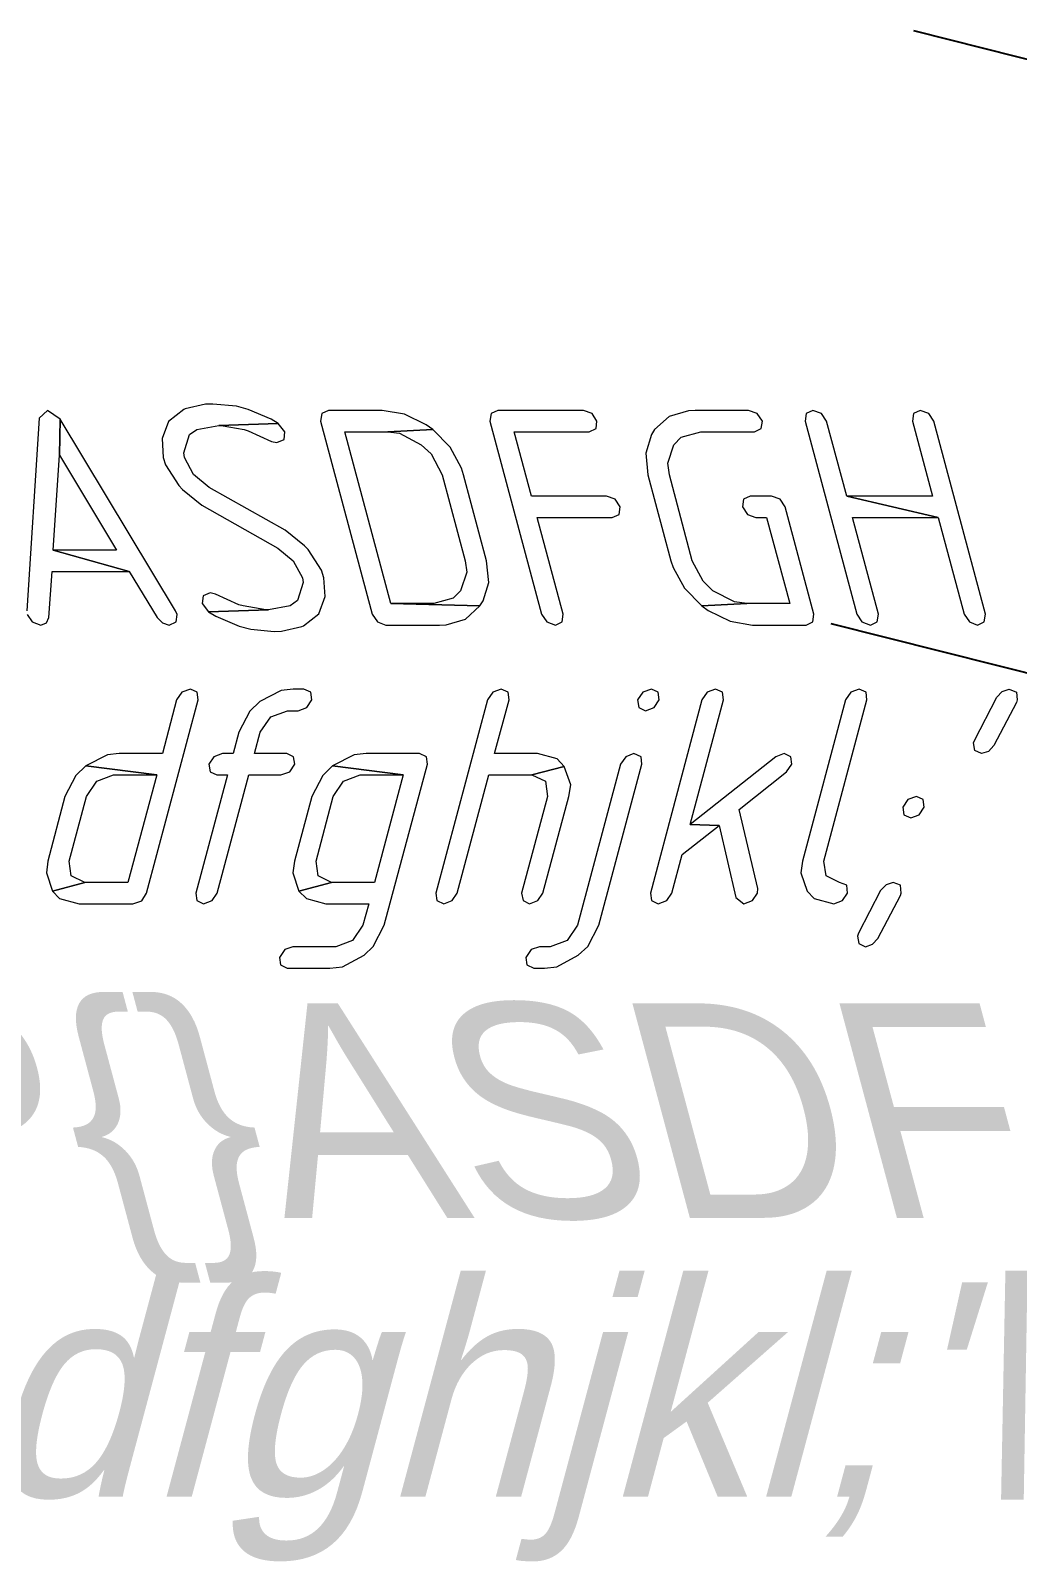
# Model space of a CAD drawing. Extents: x 325 to 23971, y -6917 to 27655.
# Drawn here: x 7178 to 10105, y -945 to 3593 of the extents above; entities that cross this region are included whole.
import ezdxf

# ---------------------------------------------------------------- set-up
doc = ezdxf.new("R2010")
doc.units = 0
doc.styles.add('qwerty', font='OpenGostTypeB-Regular.ttf')

msp = doc.modelspace()

# ---------------------------------------------------------------- linework, layer by layer
at = {"color": 1}
for p, q in [((9796.5, 3592.9), (16816.5, 1830.2)), ((9551.1, 1835.2), (16571.1, 72.5))]:
    msp.add_line(p, q, dxfattribs=at)
at = {"color": 7, "lineweight": 0}
for p, q in [((7228.1, 2466.6), (7203.9, 2444.4)), ((7266.1, 2441.3), (7228.1, 2466.6)), ((7632.2, 2469.7), (7586.8, 2433.9)), ((7636.4, 2471.9), (7632.2, 2469.7)), ((7696.5, 2485.6), (7636.4, 2471.9)), ((7718.7, 2485.6), (7696.5, 2485.6)), ((7788.3, 2479.2), (7718.7, 2485.6)), ((7823.1, 2469.7), (7788.3, 2479.2)), ((7891.7, 2441.3), (7823.1, 2469.7)), ((8041.5, 2458.1), (8038.3, 2434.9)), ((8061.5, 2466.6), (8041.5, 2458.1)), ((8220.8, 2466.6), (8061.5, 2466.6)), ((8287.3, 2456), (8220.8, 2466.6)), ((8351.7, 2424.4), (8287.3, 2456)), ((8543.7, 2458.1), (8540.5, 2434.9)), ((8563.7, 2466.6), (8543.7, 2458.1)), ((8817.9, 2466.6), (8563.7, 2466.6)), ((8843.3, 2458.1), (8817.9, 2466.6)), ((8858, 2434.9), (8843.3, 2458.1)), ((9129.1, 2465.5), (9072.2, 2448.6)), ((9149.2, 2466.6), (9129.1, 2465.5)), ((9307.4, 2466.6), (9149.2, 2466.6)), ((9332.7, 2458.1), (9307.4, 2466.6)), ((9348.6, 2434.9), (9332.7, 2458.1)), ((9478.3, 2458.1), (9475.2, 2434.9)), ((9498.4, 2466.6), (9478.3, 2458.1)), ((9523.7, 2458.1), (9498.4, 2466.6)), ((9538.5, 2434.9), (9523.7, 2458.1)), ((9796.9, 2458.1), (9793.8, 2434.9)), ((9817, 2466.6), (9796.9, 2458.1)), ((9842.3, 2458.1), (9817, 2466.6)), ((9857, 2434.9), (9842.3, 2458.1)), ((7203.9, 2444.4), (7167, 1872.6)), ((7264, 2334.7), (7266.1, 2441.3)), ((7266.1, 2441.3), (7264, 2334.7)), ((7607.9, 1872.6), (7266.1, 2441.3)), ((7586.8, 2433.9), (7567.8, 2383.2)), ((7649.1, 2395.9), (7671.2, 2410.7)), ((7671.2, 2410.7), (7736.6, 2422.3)), ((7736.6, 2422.3), (7912.8, 2428.6)), ((7912.8, 2428.6), (7891.7, 2441.3)), ((8038.3, 2434.9), (8191.3, 1863.2)), ((8237.7, 2403.3), (8370.6, 2410.7)), ((8370.6, 2410.7), (8237.7, 2403.3)), ((8370.6, 2410.7), (8351.7, 2424.4)), ((8422.3, 2357.9), (8370.6, 2410.7)), ((8540.5, 2434.9), (8693.5, 1863.2)), ((8834.8, 2403.3), (8855.9, 2412.8)), ((8855.9, 2412.8), (8858, 2434.9)), ((9028.9, 2410.7), (9019.4, 2395.9)), ((9072.2, 2448.6), (9028.9, 2410.7)), ((9325.4, 2403.3), (9345.4, 2412.8)), ((9345.4, 2412.8), (9348.6, 2434.9)), ((9475.2, 2434.9), (9629.2, 1863.2)), ((9598.6, 2212.3), (9538.5, 2434.9)), ((9793.8, 2434.9), (9852.8, 2212.3)), ((10010, 1863.2), (9857, 2434.9)), ((7567.8, 2383.2), (7571, 2327.3)), ((7632.2, 2341), (7649.1, 2395.9)), ((8246.2, 1894.8), (8110.1, 2403.3)), ((8110.1, 2403.3), (8237.7, 2403.3)), ((8237.7, 2403.3), (8272.5, 2399.1)), ((8272.5, 2399.1), (8336.9, 2365.3)), ((8336.9, 2365.3), (8366.4, 2337.9)), ((8663.9, 2212.3), (8612.2, 2403.3)), ((8612.2, 2403.3), (8834.8, 2403.3)), ((9019.4, 2395.9), (9002.5, 2340)), ((9068, 2310.4), (9085.9, 2365.3)), ((9085.9, 2365.3), (9108, 2387.5)), ((9108, 2387.5), (9166.1, 2403.3)), ((9166.1, 2403.3), (9325.4, 2403.3)), ((7245, 2053), (7264, 2334.7)), ((7264, 2334.7), (7432.8, 2053)), ((7571, 2327.3), (7578.4, 2305.2)), ((7634.3, 2327.3), (7632.2, 2341)), ((7661.7, 2276.7), (7634.3, 2327.3)), ((8366.4, 2337.9), (8399.1, 2275.6)), ((8456.1, 2295.7), (8422.3, 2357.9)), ((9002.5, 2340), (9008.9, 2275.6)), ((7578.4, 2305.2), (7617.4, 2244)), ((7708.1, 2238.7), (7661.7, 2276.7)), ((8399.1, 2275.6), (8466.6, 2021.4)), ((8462.4, 2275.6), (8456.1, 2295.7)), ((8529.9, 2021.4), (8462.4, 2275.6)), ((9008.9, 2275.6), (9077.4, 2021.4)), ((9073.2, 2275.6), (9068, 2310.4)), ((9140.7, 2021.4), (9073.2, 2275.6)), ((7617.4, 2244), (7629, 2232.4)), ((7629, 2232.4), (7686, 2186)), ((7932.8, 2112.1), (7708.1, 2238.7)), ((7686, 2186), (7911.7, 2058.3)), ((8886.5, 2212.3), (8663.9, 2212.3)), ((8911.8, 2203.9), (8886.5, 2212.3)), ((8926.6, 2180.7), (8911.8, 2203.9)), ((8923.4, 2158.5), (8926.6, 2180.7)), ((9292.7, 2203.9), (9289.5, 2180.7)), ((9289.5, 2180.7), (9304.3, 2158.5)), ((9312.7, 2212.3), (9292.7, 2203.9)), ((9376, 2212.3), (9312.7, 2212.3)), ((9401.3, 2203.9), (9376, 2212.3)), ((9416.1, 2180.7), (9401.3, 2203.9)), ((9501.5, 1863.2), (9416.1, 2180.7)), ((9869.7, 2149), (9598.6, 2212.3)), ((9852.8, 2212.3), (9598.6, 2212.3)), ((9598.6, 2212.3), (9869.7, 2149)), ((8757.8, 1863.2), (8680.8, 2149)), ((8680.8, 2149), (8903.4, 2149)), ((8903.4, 2149), (8923.4, 2158.5)), ((9304.3, 2158.5), (9329.6, 2149)), ((9329.6, 2149), (9361.2, 2149)), ((9361.2, 2149), (9429.8, 1894.8)), ((9692.5, 1863.2), (9615.5, 2149)), ((9615.5, 2149), (9869.7, 2149)), ((9869.7, 2149), (9946.7, 1863.2)), ((7990.9, 2065.7), (7932.8, 2112.1)), ((7470.8, 1989.7), (7245, 2053)), ((7432.8, 2053), (7245, 2053)), ((7245, 2053), (7470.8, 1989.7)), ((7911.7, 2058.3), (7957.1, 2021.4)), ((8001.4, 2054.1), (7990.9, 2065.7)), ((8040.4, 1992.9), (8001.4, 2054.1)), ((7957.1, 2021.4), (7984.5, 1970.8)), ((8466.6, 2021.4), (8471.9, 1987.6)), ((8537.3, 1957), (8529.9, 2021.4)), ((9077.4, 2021.4), (9083.8, 2001.3)), ((9083.8, 2001.3), (9117.5, 1940.2)), ((9173.4, 1960.2), (9140.7, 2021.4)), ((7232.4, 1852.6), (7241.9, 1989.7)), ((7241.9, 1989.7), (7470.8, 1989.7)), ((7470.8, 1989.7), (7553.1, 1852.6)), ((7986.6, 1957), (7969.8, 1903.2)), ((7984.5, 1970.8), (7986.6, 1957)), ((8047.8, 1970.8), (8040.4, 1992.9)), ((8052.1, 1914.8), (8047.8, 1970.8)), ((8471.9, 1987.6), (8452.9, 1931.7)), ((8520.4, 1902.2), (8537.3, 1957)), ((9201.9, 1931.7), (9173.4, 1960.2)), ((7690.2, 1917), (7687, 1894.8)), ((7710.3, 1926.4), (7690.2, 1917)), ((7726.1, 1922.2), (7710.3, 1926.4)), ((7795.7, 1890.6), (7726.1, 1922.2)), ((8033.1, 1864.2), (8052.1, 1914.8)), ((8431.8, 1910.6), (8373.8, 1894.8)), ((8452.9, 1931.7), (8431.8, 1910.6)), ((9117.5, 1940.2), (9169.2, 1887.4)), ((9266.3, 1899), (9201.9, 1931.7)), ((7168, 1862.1), (7182.8, 1839.9)), ((7613.2, 1862.1), (7607.9, 1872.6)), ((7610, 1839.9), (7613.2, 1862.1)), ((7687, 1894.8), (7706, 1869.5)), ((7883.3, 1875.8), (7706, 1869.5)), ((7706, 1869.5), (7883.3, 1875.8)), ((7706, 1869.5), (7727.1, 1856.8)), ((7808.4, 1887.4), (7795.7, 1890.6)), ((7875.9, 1875.8), (7808.4, 1887.4)), ((7883.3, 1875.8), (7875.9, 1875.8)), ((7947.6, 1887.4), (7883.3, 1875.8)), ((7969.8, 1903.2), (7947.6, 1887.4)), ((7987.7, 1828.3), (8033.1, 1864.2)), ((8191.3, 1863.2), (8207.1, 1839.9)), ((8510.9, 1887.4), (8246.2, 1894.8)), ((8373.8, 1894.8), (8246.2, 1894.8)), ((8246.2, 1894.8), (8510.9, 1887.4)), ((8467.7, 1848.4), (8510.9, 1887.4)), ((8510.9, 1887.4), (8520.4, 1902.2)), ((8693.5, 1863.2), (8709.3, 1839.9)), ((8754.6, 1839.9), (8757.8, 1863.2)), ((9169.2, 1887.4), (9302.2, 1894.8)), ((9302.2, 1894.8), (9169.2, 1887.4)), ((9169.2, 1887.4), (9188.2, 1873.7)), ((9188.2, 1873.7), (9252.6, 1842.1)), ((9302.2, 1894.8), (9266.3, 1899)), ((9429.8, 1894.8), (9302.2, 1894.8)), ((9498.4, 1839.9), (9501.5, 1863.2)), ((9629.2, 1863.2), (9644, 1839.9)), ((9689.3, 1839.9), (9692.5, 1863.2)), ((9946.7, 1863.2), (9962.5, 1839.9)), ((10006.8, 1839.9), (10010, 1863.2)), ((7182.8, 1839.9), (7208.1, 1830.4)), ((7208.1, 1830.4), (7225, 1836.8)), ((7225, 1836.8), (7232.4, 1852.6)), ((7553.1, 1852.6), (7568.9, 1836.8)), ((7568.9, 1836.8), (7588.9, 1830.4)), ((7588.9, 1830.4), (7610, 1839.9)), ((7727.1, 1856.8), (7796.8, 1827.3)), ((7796.8, 1827.3), (7831.6, 1818.8)), ((7831.6, 1818.8), (7900.1, 1811.5)), ((7922.3, 1812.5), (7982.4, 1826.2)), ((7982.4, 1826.2), (7987.7, 1828.3)), ((8207.1, 1839.9), (8231.4, 1830.4)), ((8231.4, 1830.4), (8390.7, 1830.4)), ((8390.7, 1830.4), (8410.7, 1831.5)), ((8410.7, 1831.5), (8467.7, 1848.4)), ((8709.3, 1839.9), (8734.6, 1830.4)), ((8734.6, 1830.4), (8754.6, 1839.9)), ((9252.6, 1842.1), (9319, 1830.4)), ((9319, 1830.4), (9478.3, 1830.4)), ((9478.3, 1830.4), (9498.4, 1839.9)), ((9644, 1839.9), (9669.3, 1830.4)), ((9669.3, 1830.4), (9689.3, 1839.9)), ((9962.5, 1839.9), (9986.8, 1830.4)), ((9986.8, 1830.4), (10006.8, 1839.9)), ((7900.1, 1811.5), (7922.3, 1812.5)), ((7652.2, 1640.6), (7626.9, 1631.1)), ((7672.3, 1631.1), (7652.2, 1640.6)), ((7921.2, 1636.3), (7857.9, 1603.6)), ((7957.1, 1640.6), (7921.2, 1636.3)), ((7988.8, 1640.6), (7957.1, 1640.6)), ((8008.8, 1631.1), (7988.8, 1640.6)), ((8574.2, 1640.6), (8548.9, 1631.1)), ((8594.3, 1631.1), (8574.2, 1640.6)), ((9019.4, 1640.6), (8994.1, 1631.1)), ((9039.5, 1631.1), (9019.4, 1640.6)), ((9209.3, 1640.6), (9185.1, 1631.1)), ((9230.4, 1631.1), (9209.3, 1640.6)), ((9635.5, 1640.6), (9611.2, 1631.1)), ((9656.6, 1631.1), (9635.5, 1640.6)), ((10059.6, 1633.2), (10080.7, 1640.6)), ((10080.7, 1640.6), (10101.8, 1631.1)), ((10080.7, 1640.6), (10080.7, 1640.6)), ((10080.7, 1640.6), (10080.7, 1640.6)), ((10080.7, 1640.6), (10080.7, 1640.6)), ((7521.4, 1036.1), (7675.4, 1608.9)), ((7611.1, 1608.9), (7568.9, 1449.6)), ((7626.9, 1631.1), (7611.1, 1608.9)), ((7675.4, 1608.9), (7672.3, 1631.1)), ((7857.9, 1603.6), (7828.4, 1575.2)), ((7997.2, 1585.7), (8012, 1608.9)), ((8012, 1608.9), (8008.8, 1631.1)), ((8533.1, 1608.9), (8380.1, 1036.1)), ((8548.9, 1631.1), (8533.1, 1608.9)), ((8554.2, 1449.6), (8597.5, 1608.9)), ((8597.5, 1608.9), (8594.3, 1631.1)), ((8994.1, 1631.1), (8978.3, 1608.9)), ((8978.3, 1608.9), (8982.5, 1585.7)), ((9169.2, 1608.9), (9016.3, 1036.1)), ((9027.9, 1585.7), (9042.6, 1608.9)), ((9042.6, 1608.9), (9039.5, 1631.1)), ((9134.4, 1239.7), (9233.6, 1608.9)), ((9185.1, 1631.1), (9169.2, 1608.9)), ((9233.6, 1608.9), (9230.4, 1631.1)), ((9595.4, 1608.9), (9467.8, 1131)), ((9531.1, 1131), (9658.7, 1608.9)), ((9611.2, 1631.1), (9595.4, 1608.9)), ((9658.7, 1608.9), (9656.6, 1631.1)), ((9977.3, 1488.7), (10043.8, 1616.3)), ((10101.8, 1600.5), (10035.3, 1473.9)), ((10043.8, 1616.3), (10059.6, 1633.2)), ((10059.6, 1633.2), (10059.6, 1633.2)), ((10101.8, 1631.1), (10101.8, 1631.1)), ((10101.8, 1631.1), (10103.9, 1608.9)), ((10103.9, 1608.9), (10101.8, 1600.5)), ((10101.8, 1600.5), (10101.8, 1600.5)), ((10103.9, 1608.9), (10103.9, 1608.9)), ((7828.4, 1575.2), (7795.7, 1512.9)), ((7859, 1512.9), (7890.6, 1558.3)), ((7890.6, 1558.3), (7940.2, 1576.2)), ((7940.2, 1576.2), (7971.9, 1576.2)), ((7971.9, 1576.2), (7997.2, 1585.7)), ((8982.5, 1585.7), (9001.5, 1576.2)), ((9001.5, 1576.2), (9027.9, 1585.7)), ((7795.7, 1512.9), (7778.8, 1449.6)), ((7842.1, 1449.6), (7859, 1512.9)), ((9975.2, 1481.3), (9977.3, 1488.7)), ((9978.4, 1459.1), (9975.2, 1481.3)), ((9975.2, 1481.3), (9975.2, 1481.3)), ((9977.3, 1488.7), (9977.3, 1488.7)), ((9998.4, 1449.6), (9978.4, 1459.1)), ((9978.4, 1459.1), (9978.4, 1459.1)), ((10019.5, 1455.9), (9998.4, 1449.6)), ((10035.3, 1473.9), (10019.5, 1455.9)), ((10019.5, 1455.9), (10019.5, 1455.9)), ((7342.1, 1412.7), (7312.5, 1384.2)), ((7406.4, 1445.4), (7342.1, 1412.7)), ((7342.1, 1412.7), (7552, 1386.3)), ((7552, 1386.3), (7342.1, 1412.7)), ((7441.2, 1449.6), (7406.4, 1445.4)), ((7568.9, 1449.6), (7441.2, 1449.6)), ((7721.9, 1440.1), (7707.1, 1418)), ((7707.1, 1418), (7710.3, 1395.8)), ((7747.2, 1449.6), (7721.9, 1440.1)), ((7778.8, 1449.6), (7747.2, 1449.6)), ((7938.1, 1449.6), (7842.1, 1449.6)), ((7958.2, 1440.1), (7938.1, 1449.6)), ((7946.6, 1395.8), (7961.3, 1418)), ((7961.3, 1418), (7958.2, 1440.1)), ((8073.2, 1412.7), (8044.7, 1384.2)), ((8137.5, 1445.4), (8073.2, 1412.7)), ((8073.2, 1412.7), (8283.1, 1386.3)), ((8283.1, 1386.3), (8073.2, 1412.7)), ((8173.4, 1449.6), (8137.5, 1445.4)), ((8331.6, 1449.6), (8173.4, 1449.6)), ((8227.2, 941.1), (8354.8, 1418)), ((8352.7, 1440.1), (8331.6, 1449.6)), ((8354.8, 1418), (8352.7, 1440.1)), ((8681.8, 1449.6), (8554.2, 1449.6)), ((8665, 1386.3), (8761, 1411.6)), ((8761, 1411.6), (8665, 1386.3)), ((8739.9, 1433.8), (8681.8, 1449.6)), ((8761, 1411.6), (8739.9, 1433.8)), ((8780, 1356.8), (8761, 1411.6)), ((8927.6, 1418), (8800, 941.1)), ((8863.3, 941.1), (8990.9, 1418)), ((8943.5, 1440.1), (8927.6, 1418)), ((8967.7, 1449.6), (8943.5, 1440.1)), ((8988.8, 1440.1), (8967.7, 1449.6)), ((8990.9, 1418), (8988.8, 1440.1)), ((9388.7, 1440.1), (9134.4, 1239.7)), ((9412.9, 1449.6), (9388.7, 1440.1)), ((9433, 1440.1), (9412.9, 1449.6)), ((9420.3, 1395.8), (9436.1, 1418)), ((9436.1, 1418), (9433, 1440.1)), ((9998.4, 1449.6), (9998.4, 1449.6)), ((7312.5, 1384.2), (7279.8, 1322)), ((7344.2, 1322), (7374.8, 1367.3)), ((7374.8, 1367.3), (7424.4, 1386.3)), ((7424.4, 1386.3), (7552, 1386.3)), ((7552, 1386.3), (7466.6, 1067.7)), ((7761.9, 1386.3), (7668.1, 1036.1)), ((7710.3, 1395.8), (7730.3, 1386.3)), ((7730.3, 1386.3), (7761.9, 1386.3)), ((7731.4, 1036.1), (7825.2, 1386.3)), ((7825.2, 1386.3), (7920.2, 1386.3)), ((7920.2, 1386.3), (7946.6, 1395.8)), ((8044.7, 1384.2), (8012, 1322)), ((8075.3, 1322), (8105.9, 1367.3)), ((8105.9, 1367.3), (8155.4, 1386.3)), ((8155.4, 1386.3), (8283.1, 1386.3)), ((8283.1, 1386.3), (8197.6, 1067.7)), ((8443.4, 1036.1), (8537.3, 1386.3)), ((8537.3, 1386.3), (8665, 1386.3)), ((8665, 1386.3), (8705.1, 1367.3)), ((8705.1, 1367.3), (8711.4, 1322)), ((9280, 1284), (9420.3, 1395.8)), ((7279.8, 1322), (7229.2, 1131)), ((7292.5, 1131), (7344.2, 1322)), ((8012, 1322), (7960.3, 1131)), ((8024.6, 1131), (8075.3, 1322)), ((8711.4, 1322), (8634.4, 1036.1)), ((8697.7, 1036.1), (8774.7, 1322)), ((8774.7, 1322), (8780, 1356.8)), ((9805.4, 1322), (9780, 1313.5)), ((9825.4, 1313.5), (9805.4, 1322)), ((9334.9, 1049.8), (9280, 1284)), ((9780, 1313.5), (9765.3, 1290.3)), ((9765.3, 1290.3), (9768.4, 1268.2)), ((9813.8, 1268.2), (9828.6, 1290.3)), ((9828.6, 1290.3), (9825.4, 1313.5)), ((9110.2, 1150), (9219.9, 1236.5)), ((9219.9, 1236.5), (9134.4, 1239.7)), ((9134.4, 1239.7), (9219.9, 1236.5)), ((9219.9, 1236.5), (9269.4, 1022.4)), ((9768.4, 1268.2), (9788.5, 1258.7)), ((9788.5, 1258.7), (9813.8, 1268.2)), ((9079.6, 1036.1), (9110.2, 1150)), ((7229.2, 1131), (7225, 1096.2)), ((7225, 1096.2), (7242.9, 1041.4)), ((7298.8, 1086.7), (7292.5, 1131)), ((7960.3, 1131), (7956.1, 1096.2)), ((7956.1, 1096.2), (7974, 1041.4)), ((8031, 1086.7), (8024.6, 1131)), ((9467.8, 1131), (9462.5, 1096.2)), ((9462.5, 1096.2), (9481.5, 1041.4)), ((9537.4, 1086.7), (9531.1, 1131)), ((7338.9, 1067.7), (7242.9, 1041.4)), ((7242.9, 1041.4), (7338.9, 1067.7)), ((7338.9, 1067.7), (7298.8, 1086.7)), ((7466.6, 1067.7), (7338.9, 1067.7)), ((8071, 1067.7), (7974, 1041.4)), ((7974, 1041.4), (8071, 1067.7)), ((8071, 1067.7), (8031, 1086.7)), ((8197.6, 1067.7), (8071, 1067.7)), ((9333.8, 1036.1), (9334.9, 1049.8)), ((9577.5, 1067.7), (9537.4, 1086.7)), ((9598.6, 1059.3), (9577.5, 1067.7)), ((9600.7, 1036.1), (9598.6, 1059.3)), ((7242.9, 1041.4), (7264, 1020.3)), ((7264, 1020.3), (7322, 1004.4)), ((7322, 1004.4), (7481.3, 1004.4)), ((7481.3, 1004.4), (7507.7, 1012.9)), ((7507.7, 1012.9), (7521.4, 1036.1)), ((7668.1, 1036.1), (7671.2, 1013.9)), ((7671.2, 1013.9), (7691.3, 1004.4)), ((7691.3, 1004.4), (7716.6, 1013.9)), ((7716.6, 1013.9), (7731.4, 1036.1)), ((7974, 1041.4), (7996.1, 1020.3)), ((7996.1, 1020.3), (8054.2, 1004.4)), ((8054.2, 1004.4), (8180.8, 1004.4)), ((8180.8, 1004.4), (8163.9, 941.1)), ((8380.1, 1036.1), (8383.3, 1013.9)), ((8383.3, 1013.9), (8403.3, 1004.4)), ((8403.3, 1004.4), (8428.7, 1013.9)), ((8428.7, 1013.9), (8443.4, 1036.1)), ((8634.4, 1036.1), (8638.6, 1013.9)), ((8638.6, 1013.9), (8657.6, 1004.4)), ((8657.6, 1004.4), (8682.9, 1013.9)), ((8682.9, 1013.9), (8697.7, 1036.1)), ((9016.3, 1036.1), (9019.4, 1013.9)), ((9019.4, 1013.9), (9039.5, 1004.4)), ((9039.5, 1004.4), (9064.8, 1013.9)), ((9064.8, 1013.9), (9079.6, 1036.1)), ((9269.4, 1022.4), (9293.7, 1004.4)), ((9293.7, 1004.4), (9319, 1013.9)), ((9319, 1013.9), (9333.8, 1036.1)), ((9481.5, 1041.4), (9502.6, 1020.3)), ((9502.6, 1020.3), (9560.6, 1004.4)), ((9560.6, 1004.4), (9585.9, 1013.9)), ((9585.9, 1013.9), (9600.7, 1036.1)), ((8163.9, 941.1), (8133.3, 895.8)), ((8194.5, 877.8), (8227.2, 941.1)), ((8800, 941.1), (8769.4, 895.8)), ((8830.6, 877.8), (8863.3, 941.1)), ((7931.8, 868.3), (7916, 845.1)), ((7956.1, 876.8), (7931.8, 868.3)), ((8083.7, 876.8), (7956.1, 876.8)), ((8133.3, 895.8), (8083.7, 876.8)), ((8167, 851.5), (8194.5, 877.8)), ((8662.9, 868.3), (8647, 845.1)), ((8687.1, 876.8), (8662.9, 868.3)), ((8718.8, 876.8), (8687.1, 876.8)), ((8769.4, 895.8), (8718.8, 876.8)), ((8802.1, 851.5), (8830.6, 877.8)), ((7916, 845.1), (7919.1, 823)), ((7919.1, 823), (7939.2, 813.5)), ((8065.8, 813.5), (8102.7, 817.7)), ((8102.7, 817.7), (8167, 851.5)), ((8647, 845.1), (8650.2, 823)), ((8650.2, 823), (8670.2, 813.5)), ((8701.9, 813.5), (8738.8, 817.7)), ((8738.8, 817.7), (8802.1, 851.5)), ((7939.2, 813.5), (8065.8, 813.5)), ((8670.2, 813.5), (8701.9, 813.5))]:
    msp.add_line(p, q, dxfattribs=at)
for points in [[(7912.8, 2428.6, 0), (7736.6, 2422.3, 0), (7743, 2422.3, 0), (7811.5, 2410.7, 0), (7823.1, 2406.4, 0), (7892.8, 2374.8, 0), (7908.6, 2371.6, 0), (7929.7, 2381.1, 0), (7931.8, 2403.3, 0)], [(9736.8, 1067.7, 0), (9715.7, 1060.3, 0), (9698.8, 1043.5, 0), (9633.4, 916.9, 0), (9630.2, 908.4, 0), (9634.5, 886.3, 0), (9654.5, 876.8, 0), (9675.6, 884.2, 0), (9691.4, 901.1, 0), (9757.9, 1028.7, 0), (9760, 1036.1, 0), (9757.9, 1059.3, 0)]]:
    msp.add_polyline3d(points, close=True, dxfattribs=at)

# ---------------------------------------------------------------- texts
at = {"style": 'qwerty'}
for s, oblique, p in [('QWERTYUIOP{}ASDFGHJKL:"||ZXCVBNM<>?', -15, (1550.2, 73.1)), ("qwertyuiop[]asdfghjkl;'\\zxcvbnm,./", 15, (1550.2, -753.6))]:
    msp.add_text(s, height=635.921, dxfattribs=dict(at, oblique=oblique)).set_placement(p)

doc.saveas('drawing.dxf')
